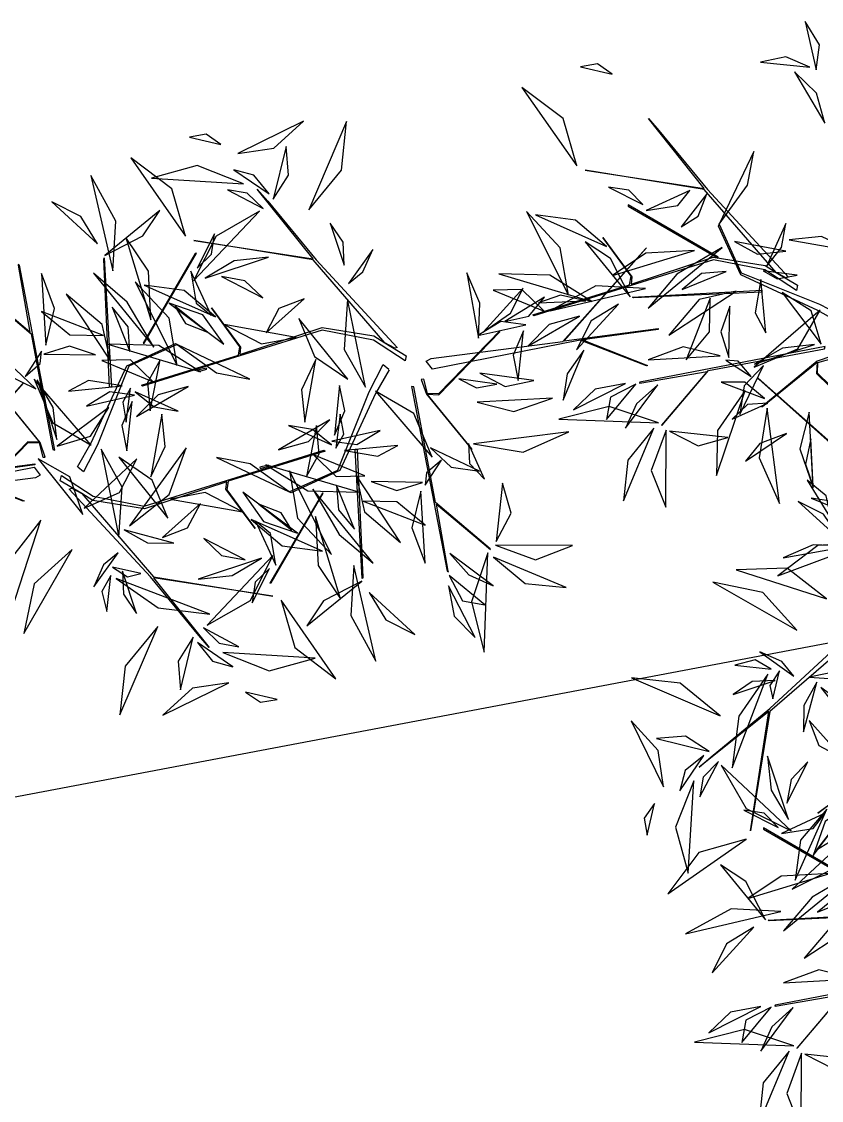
# Model space of a CAD drawing. Header units: centimetres. Extents: x 197412 to 267601, y -375791 to -305433.
# Drawn here: x 210687 to 212294, y -317159 to -314990 of the extents above; entities that cross this region are included whole.
import ezdxf

# ---------------------------------------------------------------- set-up
doc = ezdxf.new("R2010")
doc.units = ezdxf.units.CM
doc.layers.add('3-BAT C-Niveau 0', color=250, linetype='Continuous')

# ---------------------------------------------------------------- blocks, each defined once
blk = doc.blocks.new('Groupe-247-1')
at = {"linetype": 'Continuous', "flags": 128}
for points in [[(12964.44, -44346.04), (12964.45, -44345.85), (12946.36, -44335.33), (12946.39, -44335.6)], [(12947.51, -44353.98), (12947.28, -44353.86), (12973.26, -44352.44), (12973.24, -44352.83)], [(12987.32, -44365.74), (12984.36, -44366.74), (12973.2, -44375.9), (12973.37, -44375.87), (12984.33, -44366.92), (12984.22, -44369.23), (12996.88, -44381.51), (12997.15, -44381.55), (12984.4, -44369.15), (12984.46, -44366.97), (12987.33, -44366.21)], [(12972.47, -44370.17), (12991.17, -44386.71), (12988.65, -44367.81), (12988.89, -44367.83), (12990.95, -44383.06), (12996.08, -44369.98), (12996.17, -44370.15), (12991.01, -44383.48), (12996.84, -44413.16), (12995.23, -44414.42), (12994.68, -44413.45), (12991.28, -44387), (12972.65, -44370.36)], [(12995.19, -44418.65), (12991.02, -44425.02), (12989.02, -44435.3), (13000.24, -44471.4), (13000.07, -44471.61), (12994.03, -44452.16), (12992.32, -44451.88), (12984.51, -44457.57), (12992.41, -44451.71), (12993.92, -44451.87), (12988.48, -44435.35), (12990.15, -44424.95), (12991.54, -44422.73), (12974.84, -44437.17), (12970.95, -44461.11), (12974.64, -44437.17), (12960.62, -44448.36), (12963.04, -44446.26), (12974.84, -44436.53), (12992.45, -44420.25), (12992.65, -44420.76), (12991.54, -44422.73), (12994.13, -44418.42)], [(12991.63, -44471.26), (12991.64, -44471.07), (12973.55, -44460.55), (12973.58, -44460.82)], [(12974.7, -44479.2), (12974.47, -44479.08), (13000.45, -44477.66), (13000.43, -44478.05)]]:
    blk.add_lwpolyline(points, close=True, dxfattribs=at)
for points in [[(12989.26, -44359.25), (12984.47, -44356.51), (12968.99, -44349.36), (12964.51, -44339.56), (12964.69, -44339.22), (12969.05, -44348.96), (12984.83, -44355.26), (12990.27, -44358.07), (12989.36, -44359.2)], [(12948.74, -44371.15), (12962.22, -44368.8), (12953.09, -44379.62), (12953.23, -44379.57), (12962.53, -44368.58), (12985.79, -44364.23), (12985.92, -44363.79), (12948.75, -44370.93), (12948.63, -44371.17), (12948.7, -44371.16)], [(12975.93, -44496.37), (12989.41, -44494.02), (12980.28, -44504.84), (12980.42, -44504.79), (12989.72, -44493.8), (13012.98, -44489.45), (13013.11, -44489.01), (12975.94, -44496.15), (12975.82, -44496.39), (12975.89, -44496.38)]]:
    blk.add_lwpolyline(points, dxfattribs=at)
at = {"linetype": 'Continuous'}
for points in [[(12984.15, -44308.14, -183.73), (12984.79, -44303.15, -181.29), (12981.96, -44298.47, -179.52), (12981.96, -44298.47, -179.52), (12984.15, -44308.14, -183.73)], [(12982.9, -44307.65, -183.47), (12978.06, -44305.58, -183.7), (12972.94, -44306.59, -184.07), (12972.94, -44306.59, -184.07), (12982.9, -44307.65, -183.47)], [(12982.9, -44307.65, -183.47), (12978.06, -44305.58, -183.7), (12972.94, -44306.59, -184.07), (12972.94, -44306.59, -184.07), (12982.9, -44307.65, -183.47)], [(12985.87, -44318.88, -199.98), (12984.2, -44312.84, -200.36), (12979.82, -44308.54, -199.46), (12979.82, -44308.54, -199.46), (12985.87, -44318.88, -199.98)], [(12964.69, -44339.22, -197.23), (12970.36, -44331.34, -194.28), (12971.63, -44324.6, -188.42), (12971.63, -44324.6, -188.42), (12964.69, -44339.22, -197.23)], [(12949.33, -44335.23, -211.6), (12946.52, -44332.34, -211.07), (12942.42, -44331.76, -211.1), (12942.42, -44331.76, -211.1), (12949.33, -44335.23, -211.6)], [(12949.97, -44336.47, -202.5), (12956.36, -44335.45, -200.11), (12958.79, -44332.4, -195.35), (12958.79, -44332.4, -195.35), (12949.97, -44336.47, -202.5)], [(12957.01, -44339.71, -218.46), (12960.47, -44337.56, -216.39), (12962.2, -44333.12, -215.43), (12962.2, -44333.12, -215.43), (12957.01, -44339.71, -218.46)], [(12974.17, -44347.68, -202.12), (12977.21, -44343.85, -201.54), (12978.07, -44339.05, -202.14), (12978.07, -44339.05, -202.14), (12974.17, -44347.68, -202.12)], [(12991.29, -44344.54, -185.42), (12985.19, -44341.67, -185.31), (12978.72, -44342.31, -184.01), (12978.72, -44342.31, -184.01), (12991.29, -44344.54, -185.42)], [(12946.78, -44353.78, -214.21), (12942.82, -44346.1, -211.43), (12937.74, -44342.72, -206.15), (12937.74, -44342.72, -206.15), (12946.78, -44353.78, -214.21)], [(12959.73, -44344.51, -221.24), (12949.92, -44345.01, -218.96), (12943.2, -44349.51, -214.31), (12943.2, -44349.51, -214.31), (12959.73, -44344.51, -221.24)], [(12965.25, -44343.91, -210.1), (12956.16, -44349.25, -209.96), (12950.38, -44356.05, -205.95), (12950.38, -44356.05, -205.95), (12965.25, -44343.91, -210.1)], [(12967.77, -44342.67, -199.77), (12972.33, -44345.22, -197.57), (12978.04, -44344.64, -196.35), (12978.04, -44344.64, -196.35), (12967.77, -44342.67, -199.77)], [(12966.08, -44348.72, -207.72), (12961.12, -44349.1, -206.62), (12957.21, -44352.29, -205.86), (12957.21, -44352.29, -205.86), (12966.08, -44348.72, -207.72)], [(12973.47, -44348.58, -202.35), (12976.28, -44350.17, -200.21), (12980.33, -44349.45, -199.09), (12980.33, -44349.45, -199.09), (12973.47, -44348.58, -202.35)], [(12973, -44350.29, -198.87), (12971.9, -44357.02, -195.41), (12974.04, -44361.03, -190.33), (12974.04, -44361.03, -190.33), (12973, -44350.29, -198.87)], [(12949.87, -44352.15, -223.19), (12939.87, -44351.58, -225.59), (12930.7, -44356.6, -225.79), (12930.7, -44356.6, -225.79), (12949.87, -44352.15, -223.19)], [(12949.87, -44352.15, -223.19), (12939.87, -44351.58, -225.59), (12930.7, -44356.6, -225.79), (12930.7, -44356.6, -225.79), (12949.87, -44352.15, -223.19)], [(12968.04, -44352.64, -233.25), (12960.67, -44354.31, -238.65), (12954.55, -44361.53, -241.93), (12954.55, -44361.53, -241.93), (12968.04, -44352.64, -233.25)], [(12985.14, -44363.33, -200.73), (12983.12, -44356.64, -197.34), (12977.34, -44352.94, -193.77), (12977.34, -44352.94, -193.77), (12985.14, -44363.33, -200.73)], [(12985.14, -44363.33, -200.73), (12983.12, -44356.64, -197.34), (12977.34, -44352.94, -193.77), (12977.34, -44352.94, -193.77), (12985.14, -44363.33, -200.73)], [(12944.44, -44355.26, -215.73), (12938.96, -44358.61, -216.78), (12936.03, -44364.44, -215.22), (12936.03, -44364.44, -215.22), (12944.44, -44355.26, -215.73)], [(12944.44, -44355.26, -215.73), (12938.96, -44358.61, -216.78), (12936.03, -44364.44, -215.22), (12936.03, -44364.44, -215.22), (12944.44, -44355.26, -215.73)], [(12958.04, -44366.47, -189.87), (12962.73, -44360.82, -186.93), (12962.85, -44354.05, -183.27), (12962.85, -44354.05, -183.27), (12958.04, -44366.47, -189.87)], [(12966.78, -44355.65, -229.03), (12964.99, -44360.84, -227.48), (12966.6, -44365.99, -225.66), (12966.6, -44365.99, -225.66), (12966.78, -44355.65, -229.03)], [(12971.67, -44367.93, -178.9), (12980.44, -44364.22, -176.01), (12984.92, -44356.49, -172.29), (12984.92, -44356.49, -172.29), (12971.67, -44367.93, -178.9)], [(12971.67, -44367.93, -178.9), (12980.44, -44364.22, -176.01), (12984.92, -44356.49, -172.29), (12984.92, -44356.49, -172.29), (12971.67, -44367.93, -178.9)], [(12964.85, -44365.64, -200.41), (12957.46, -44363.86, -200.32), (12950.4, -44366.49, -200.54), (12950.4, -44366.49, -200.54), (12964.85, -44365.64, -200.41)], [(12983.79, -44363.41, -200.44), (12977.37, -44364.11, -199.26), (12971.76, -44367.35, -200.49), (12971.76, -44367.35, -200.49), (12983.79, -44363.41, -200.44)], [(12971.09, -44369.8, -177.75), (12968.5, -44366.76, -175.38), (12966.02, -44366.5, -172.12), (12966.02, -44366.5, -172.12), (12971.09, -44369.8, -177.75)], [(12973.58, -44367.59, -207.06), (12969.7, -44371.71, -208.24), (12968.84, -44377.42, -209.24), (12968.84, -44377.42, -209.24), (12973.58, -44367.59, -207.06)], [(12945.84, -44371.21, -174.84), (12939.72, -44372.35, -175.45), (12935.4, -44376.53, -176.76), (12935.4, -44376.53, -176.76), (12945.84, -44371.21, -174.84)], [(12947.91, -44371.34, -174.58), (12942.82, -44373.98, -172.2), (12942.01, -44378.48, -168.43), (12942.01, -44378.48, -168.43), (12947.91, -44371.34, -174.58)], [(12952.32, -44371.46, -186.97), (12948.02, -44375.3, -187.38), (12945.84, -44380.19, -185.5), (12945.84, -44380.19, -185.5), (12952.32, -44371.46, -186.97)], [(12969.91, -44372.62, -207.25), (12964.3, -44380.68, -205.29), (12964.13, -44389.74, -201.98), (12964.13, -44389.74, -201.98), (12969.91, -44372.62, -207.25)], [(12973.77, -44374.2, -215.21), (12969.82, -44370.94, -213.09), (12965.09, -44370.93, -210.46), (12965.09, -44370.93, -210.46), (12973.77, -44374.2, -215.21)], [(12952.45, -44379.12, -186.41), (12942.58, -44375.82, -187.61), (12932.48, -44378.38, -186.97), (12932.48, -44378.38, -186.97), (12952.45, -44379.12, -186.41)], [(12974.42, -44375.19, -179.83), (12970.37, -44375.44, -178.67), (12967.28, -44378.41, -177.99), (12967.28, -44378.41, -177.99), (12974.42, -44375.19, -179.83)], [(12974.33, -44376.18, -179.52), (12972.67, -44386.16, -178.73), (12976.78, -44395.35, -177.91), (12976.78, -44395.35, -177.91), (12974.33, -44376.18, -179.52)], [(12982.71, -44376.96, -247.3), (12980.88, -44384.33, -244.69), (12983.53, -44392.09, -243.35), (12983.53, -44392.09, -243.35), (12982.71, -44376.96, -247.3)], [(12982.71, -44376.96, -247.3), (12980.88, -44384.33, -244.69), (12983.53, -44392.09, -243.35), (12983.53, -44392.09, -243.35), (12982.71, -44376.96, -247.3)], [(12951.55, -44380.21, -186.4), (12946.3, -44386.6, -186.75), (12945.46, -44394.8, -187), (12945.46, -44394.8, -187), (12951.55, -44380.21, -186.4)], [(12954, -44380.62, -182.25), (12951.03, -44388.69, -178.08), (12953.94, -44396.08, -173.29), (12953.94, -44396.08, -173.29), (12954, -44380.62, -182.25)], [(12954.7, -44380.78, -181.99), (12960.43, -44383.78, -181.12), (12966.43, -44382.06, -179.03), (12966.43, -44382.06, -179.03), (12954.7, -44380.78, -181.99)], [(12978.2, -44381.3, -210.84), (12972.86, -44383.25, -209.98), (12969.98, -44386.8, -207.2), (12969.98, -44386.8, -207.2), (12978.2, -44381.3, -210.84)], [(12983.09, -44382.37, -223.21), (12981.99, -44387.46, -222.61), (12983.52, -44391.89, -220.88), (12983.52, -44391.89, -220.88), (12983.09, -44382.37, -223.21)], [(12983.09, -44382.37, -223.21), (12981.99, -44387.46, -222.61), (12983.52, -44391.89, -220.88), (12983.52, -44391.89, -220.88), (12983.09, -44382.37, -223.21)], [(12987.24, -44398.61, -161.32), (12986.15, -44393.79, -161.24), (12982.34, -44390.68, -160.95), (12982.34, -44390.68, -160.95), (12987.24, -44398.61, -161.32)], [(12993.16, -44398.36, -228.81), (12988.43, -44395.04, -229.15), (12983.11, -44394.24, -227.32), (12983.11, -44394.24, -227.32), (12993.16, -44398.36, -228.81)], [(12989.32, -44402.92, -176.88), (12985.59, -44397.5, -176.9), (12980.54, -44394.95, -174.04), (12980.54, -44394.95, -174.04), (12989.32, -44402.92, -176.88)], [(12994.57, -44403.14, -225.36), (12984.46, -44403.77, -224.7), (12976.42, -44409.85, -224), (12976.42, -44409.85, -224), (12994.57, -44403.14, -225.36)], [(12990.59, -44403.93, -183.78), (12983.55, -44403.65, -183.14), (12977.5, -44406.29, -184.94), (12977.5, -44406.29, -184.94), (12990.59, -44403.93, -183.78)], [(12986.23, -44414.52, -220.85), (12978.3, -44408.37, -221.31), (12968.05, -44408.65, -222.56), (12968.05, -44408.65, -222.56), (12986.23, -44414.52, -220.85)], [(12980.29, -44420.81, -220.09), (12973.42, -44413.22, -220.53), (12963.41, -44411.12, -219.34), (12963.41, -44411.12, -219.34), (12980.29, -44420.81, -220.09)], [(12975.1, -44428.61, -213.12), (12971.86, -44426.76, -210.71), (12967.81, -44427.81, -208.62), (12967.81, -44427.81, -208.62), (12975.1, -44428.61, -213.12)], [(12975.1, -44428.61, -213.12), (12971.86, -44426.76, -210.71), (12967.81, -44427.81, -208.62), (12967.81, -44427.81, -208.62), (12975.1, -44428.61, -213.12)], [(12979.64, -44430.03, -171.59), (12977.25, -44427.12, -169.03), (12972.8, -44425.17, -167.96), (12972.8, -44425.17, -167.96), (12979.64, -44430.03, -171.59)], [(12982.77, -44430.22, -176.08), (12992.85, -44430.89, -174.79), (13000.49, -44426.62, -170.69), (13000.49, -44426.62, -170.69), (12982.77, -44430.22, -176.08)], [(12976.75, -44428.95, -212.09), (12974.83, -44431.94, -209.87), (12975.47, -44434.63, -207.1), (12975.47, -44434.63, -207.1), (12976.75, -44428.95, -212.09)], [(12976.75, -44428.95, -212.09), (12974.83, -44431.94, -209.87), (12975.47, -44434.63, -207.1), (12975.47, -44434.63, -207.1), (12976.75, -44428.95, -212.09)], [(12964.84, -44438.02, -223.66), (12956.82, -44431.47, -222.36), (12947.08, -44430.4, -219.58), (12947.08, -44430.4, -219.58), (12964.84, -44438.02, -223.66)], [(12974.45, -44429.67, -212.64), (12968.6, -44438.12, -211.07), (12967.29, -44448.46, -212.06), (12967.29, -44448.46, -212.06), (12974.45, -44429.67, -212.64)], [(12974.45, -44429.67, -212.64), (12968.6, -44438.12, -211.07), (12967.29, -44448.46, -212.06), (12967.29, -44448.46, -212.06), (12974.45, -44429.67, -212.64)], [(12975.94, -44430.92, -172.05), (12971.31, -44431.13, -171.7), (12967.47, -44433.75, -172.02), (12967.47, -44433.75, -172.02), (12975.94, -44430.92, -172.05)], [(12975.94, -44430.92, -172.05), (12971.31, -44431.13, -171.7), (12967.47, -44433.75, -172.02), (12967.47, -44433.75, -172.02), (12975.94, -44430.92, -172.05)], [(12984.29, -44431.25, -204.62), (12981.66, -44435.94, -205.07), (12981.59, -44441.24, -204.23), (12981.59, -44441.24, -204.23), (12984.29, -44431.25, -204.62)], [(12985.09, -44432.34, -204.31), (12991.39, -44440.33, -204.16), (13000.72, -44443.69, -202.67), (13000.72, -44443.69, -202.67), (12985.09, -44432.34, -204.31)], [(12953.49, -44452.28, -212.86), (12952.42, -44445.01, -209.91), (12947.01, -44439.05, -208.14), (12947.01, -44439.05, -208.14), (12953.49, -44452.28, -212.86)], [(12953.49, -44452.28, -212.86), (12952.42, -44445.01, -209.91), (12947.01, -44439.05, -208.14), (12947.01, -44439.05, -208.14), (12953.49, -44452.28, -212.86)], [(12982.73, -44438.94, -184.69), (12984.65, -44444.01, -183.17), (12989.56, -44446.57, -181.63), (12989.56, -44446.57, -181.63), (12982.73, -44438.94, -184.69)], [(12962.67, -44445.16, -232.48), (12957.87, -44442.09, -232.45), (12952.1, -44442.56, -231.83), (12952.1, -44442.56, -231.83), (12962.67, -44445.16, -232.48)], [(12961.58, -44445.98, -232.75), (12957.83, -44449.04, -233.5), (12956.74, -44453.09, -235.42), (12956.74, -44453.09, -235.42), (12961.58, -44445.98, -232.75)], [(12974.36, -44446.12, -196.26), (12975.08, -44452.99, -195.05), (12978.56, -44458.84, -196.39), (12978.56, -44458.84, -196.39), (12974.36, -44446.12, -196.26)], [(12964.54, -44447.18, -229.3), (12961.45, -44450.38, -228.25), (12960.76, -44454.32, -226.49), (12960.76, -44454.32, -226.49), (12964.54, -44447.18, -229.3)], [(12965.08, -44447.91, -228.97), (12970.08, -44456.63, -227.8), (12979.09, -44461.15, -227.09), (12979.09, -44461.15, -227.09), (12965.08, -44447.91, -228.97)], [(12982.49, -44447.24, -195.33), (12979.11, -44450.85, -195.1), (12978.23, -44455.57, -194.26), (12978.23, -44455.57, -194.26), (12982.49, -44447.24, -195.33)], [(12959.59, -44451.11, -228.35), (12955.91, -44460.41, -229.1), (12958.44, -44469.62, -232.12), (12958.44, -44469.62, -232.12), (12959.59, -44451.11, -228.35)], [(12991.84, -44455.09, -207.16), (12985.92, -44459.27, -205.48), (12983.57, -44466.08, -203.83), (12983.57, -44466.08, -203.83), (12991.84, -44455.09, -207.16)], [(12991.84, -44455.09, -207.16), (12985.92, -44459.27, -205.48), (12983.57, -44466.08, -203.83), (12983.57, -44466.08, -203.83), (12991.84, -44455.09, -207.16)], [(12951.66, -44455.67, -211.21), (12949.59, -44458.62, -209.03), (12950.17, -44462.01, -206.71), (12950.17, -44462.01, -206.71), (12951.66, -44455.67, -211.21)], [(12951.66, -44455.67, -211.21), (12949.59, -44458.62, -209.03), (12950.17, -44462.01, -206.71), (12950.17, -44462.01, -206.71), (12951.66, -44455.67, -211.21)], [(12976.52, -44460.45, -211.6), (12973.71, -44457.56, -211.07), (12969.61, -44456.98, -211.1), (12969.61, -44456.98, -211.1), (12976.52, -44460.45, -211.6)], [(12986.31, -44456.78, -201.48), (12981.02, -44463.03, -202.35), (12979.95, -44471.08, -201.76), (12979.95, -44471.08, -201.76), (12986.31, -44456.78, -201.48)], [(12977.16, -44461.69, -202.5), (12983.55, -44460.67, -200.11), (12985.98, -44457.62, -195.35), (12985.98, -44457.62, -195.35), (12977.16, -44461.69, -202.5)], [(12984.2, -44464.93, -218.46), (12987.66, -44462.78, -216.39), (12989.39, -44458.34, -215.43), (12989.39, -44458.34, -215.43), (12984.2, -44464.93, -218.46)], [(12970.11, -44462.78, -215.07), (12960.59, -44465.51, -213.8), (12954.34, -44473.79, -214.42), (12954.34, -44473.79, -214.42), (12970.11, -44462.78, -215.07)], [(12996.1, -44464.46, -194.97), (12986.6, -44466.09, -192.57), (12979.29, -44472.89, -191.31), (12979.29, -44472.89, -191.31), (12996.1, -44464.46, -194.97)], [(12973.97, -44479, -214.21), (12970.01, -44471.33, -211.43), (12964.93, -44467.94, -206.15), (12964.93, -44467.94, -206.15), (12973.97, -44479, -214.21)], [(12986.92, -44469.73, -221.24), (12977.11, -44470.23, -218.96), (12970.39, -44474.73, -214.31), (12970.39, -44474.73, -214.31), (12986.92, -44469.73, -221.24)], [(12992.44, -44469.13, -210.1), (12983.35, -44474.47, -209.96), (12977.57, -44481.27, -205.95), (12977.57, -44481.27, -205.95), (12992.44, -44469.13, -210.1)], [(12993.27, -44473.94, -207.72), (12988.31, -44474.32, -206.62), (12984.4, -44477.51, -205.86), (12984.4, -44477.51, -205.86), (12993.27, -44473.94, -207.72)], [(12977.06, -44477.37, -223.19), (12967.06, -44476.8, -225.59), (12957.89, -44481.82, -225.79), (12957.89, -44481.82, -225.79), (12977.06, -44477.37, -223.19)], [(12977.06, -44477.37, -223.19), (12967.06, -44476.8, -225.59), (12957.89, -44481.82, -225.79), (12957.89, -44481.82, -225.79), (12977.06, -44477.37, -223.19)], [(12995.23, -44477.86, -233.25), (12987.86, -44479.53, -238.65), (12981.74, -44486.75, -241.93), (12981.74, -44486.75, -241.93), (12995.23, -44477.86, -233.25)], [(12971.63, -44480.48, -215.73), (12966.15, -44483.83, -216.78), (12963.22, -44489.66, -215.22), (12963.22, -44489.66, -215.22), (12971.63, -44480.48, -215.73)], [(12971.63, -44480.48, -215.73), (12966.15, -44483.83, -216.78), (12963.22, -44489.66, -215.22), (12963.22, -44489.66, -215.22), (12971.63, -44480.48, -215.73)], [(12992.04, -44490.86, -200.41), (12984.65, -44489.08, -200.32), (12977.59, -44491.71, -200.54), (12977.59, -44491.71, -200.54), (12992.04, -44490.86, -200.41)], [(12973.03, -44496.43, -174.84), (12966.91, -44497.57, -175.45), (12962.59, -44501.75, -176.76), (12962.59, -44501.75, -176.76), (12973.03, -44496.43, -174.84)], [(12975.1, -44496.56, -174.58), (12970.01, -44499.21, -172.2), (12969.2, -44503.7, -168.43), (12969.2, -44503.7, -168.43), (12975.1, -44496.56, -174.58)], [(12979.51, -44496.68, -186.97), (12975.21, -44500.53, -187.38), (12973.03, -44505.41, -185.5), (12973.03, -44505.41, -185.5), (12979.51, -44496.68, -186.97)], [(12979.64, -44504.34, -186.41), (12969.77, -44501.04, -187.61), (12959.67, -44503.61, -186.97), (12959.67, -44503.61, -186.97), (12979.64, -44504.34, -186.41)], [(12978.74, -44505.43, -186.4), (12973.49, -44511.82, -186.75), (12972.65, -44520.02, -187), (12972.65, -44520.02, -187), (12978.74, -44505.43, -186.4)], [(12981.19, -44505.84, -182.25), (12978.22, -44513.92, -178.08), (12981.13, -44521.3, -173.29), (12981.13, -44521.3, -173.29), (12981.19, -44505.84, -182.25)], [(12981.89, -44506, -181.99), (12987.62, -44509, -181.12), (12993.62, -44507.28, -179.03), (12993.62, -44507.28, -179.03), (12981.89, -44506, -181.99)]]:
    blk.add_polyline3d(points, dxfattribs=at)
blk = doc.blocks.new('Groupe-248-1')
at = {"linetype": 'Continuous', "flags": 128}
for points in [[(12980.18, -44352.54), (12973.81, -44348.38), (12963.52, -44346.37), (12927.42, -44357.6), (12927.22, -44357.42), (12946.67, -44351.38), (12946.95, -44349.67), (12941.26, -44341.86), (12947.11, -44349.76), (12946.96, -44351.27), (12963.48, -44345.84), (12973.88, -44347.51), (12976.1, -44348.89), (12961.66, -44332.19), (12937.72, -44328.3), (12961.66, -44332), (12950.46, -44317.98), (12952.57, -44320.39), (12962.3, -44332.2), (12978.58, -44349.81), (12978.07, -44350), (12976.1, -44348.89), (12980.4, -44351.48)], [(12901.59, -44366.68), (12895.22, -44362.52), (12884.93, -44360.52), (12848.83, -44371.74), (12848.63, -44371.57), (12868.08, -44365.53), (12868.36, -44363.82), (12862.67, -44356), (12868.52, -44363.91), (12868.37, -44365.42), (12884.89, -44359.98), (12895.29, -44361.65), (12897.51, -44363.04), (12883.07, -44346.34), (12859.13, -44342.45), (12883.07, -44346.14), (12871.87, -44332.12), (12873.98, -44334.54), (12883.71, -44346.34), (12899.99, -44363.95), (12899.48, -44364.14), (12897.51, -44363.04), (12901.81, -44365.63)], [(12950.07, -44343.97), (12933.53, -44362.67), (12952.42, -44360.15), (12952.41, -44360.39), (12937.18, -44362.45), (12950.25, -44367.58), (12950.09, -44367.66), (12936.75, -44362.51), (12907.08, -44368.34), (12905.81, -44366.73), (12906.79, -44366.18), (12933.24, -44362.78), (12949.88, -44344.14)], [(12841.03, -44346.2), (12841.15, -44345.97), (12842.57, -44371.95), (12842.18, -44371.93)], [(12848.97, -44363.13), (12849.16, -44363.14), (12859.68, -44345.05), (12859.42, -44345.08)], [(12904.83, -44370.38), (12905.84, -44373.34), (12915, -44384.51), (12914.97, -44384.33), (12906.01, -44373.37), (12908.33, -44373.48), (12920.6, -44360.82), (12920.65, -44360.55), (12908.25, -44373.3), (12906.07, -44373.24), (12905.3, -44370.37)], [(12824.85, -44371.16), (12808.31, -44389.86), (12827.2, -44387.34), (12827.19, -44387.58), (12811.96, -44389.64), (12825.03, -44394.77), (12824.87, -44394.85), (12811.53, -44389.7), (12781.86, -44395.53), (12780.59, -44393.92), (12781.56, -44393.37), (12808.02, -44389.97), (12824.66, -44371.33)], [(12829.28, -44386.01), (12828.27, -44383.05), (12819.11, -44371.88), (12819.14, -44372.06), (12828.1, -44383.02), (12825.78, -44382.91), (12813.51, -44395.57), (12813.46, -44395.84), (12825.86, -44383.09), (12828.04, -44383.15), (12828.8, -44386.02)], [(12832.52, -44389.71), (12838.89, -44393.87), (12849.18, -44395.87), (12885.27, -44384.65), (12885.48, -44384.82), (12866.03, -44390.86), (12865.75, -44392.57), (12871.44, -44400.39), (12865.59, -44392.48), (12865.74, -44390.97), (12849.22, -44396.41), (12838.82, -44394.74), (12836.6, -44393.35), (12851.04, -44410.05), (12874.98, -44413.94), (12851.04, -44410.25), (12862.24, -44424.27), (12860.13, -44421.85), (12850.4, -44410.05), (12834.12, -44392.44), (12834.63, -44392.25), (12836.6, -44393.35), (12832.29, -44390.76)], [(12893.07, -44410.2), (12892.96, -44410.42), (12891.54, -44384.44), (12891.92, -44384.46)], [(12784.04, -44412.42), (12800.58, -44393.73), (12781.68, -44396.24), (12781.7, -44396), (12796.93, -44393.94), (12783.86, -44388.81), (12784.02, -44388.73), (12797.35, -44393.88), (12827.03, -44388.05), (12828.29, -44389.66), (12827.32, -44390.21), (12800.87, -44393.61), (12784.23, -44412.25)], [(12885.14, -44393.26), (12884.95, -44393.25), (12874.43, -44411.34), (12874.69, -44411.31)]]:
    blk.add_lwpolyline(points, close=True, dxfattribs=at)
for points in [[(12823.86, -44347.43), (12826.22, -44360.9), (12815.4, -44351.78), (12815.45, -44351.92), (12826.43, -44361.22), (12830.78, -44384.48), (12831.23, -44384.61), (12824.08, -44347.44), (12823.84, -44347.32), (12823.86, -44347.39)], [(12835.77, -44387.95), (12838.51, -44383.15), (12845.66, -44367.68), (12855.45, -44363.2), (12855.8, -44363.38), (12846.05, -44367.74), (12839.75, -44383.52), (12836.94, -44388.96), (12835.82, -44388.04)], [(12898.34, -44368.44), (12895.6, -44373.24), (12888.45, -44388.72), (12878.66, -44393.19), (12878.31, -44393.01), (12888.05, -44388.65), (12894.36, -44372.87), (12897.16, -44367.43), (12898.29, -44368.35)], [(12910.25, -44408.97), (12907.89, -44395.49), (12918.71, -44404.61), (12918.66, -44404.47), (12907.68, -44395.17), (12903.33, -44371.91), (12902.88, -44371.79), (12910.03, -44408.95), (12910.27, -44409.07), (12910.25, -44409)]]:
    blk.add_lwpolyline(points, dxfattribs=at)
at = {"linetype": 'Continuous'}
for points in [[(12943.16, -44309.01, -211.21), (12940.2, -44306.95, -209.03), (12936.82, -44307.53, -206.71), (12936.82, -44307.53, -206.71), (12943.16, -44309.01, -211.21)], [(12943.16, -44309.01, -211.21), (12940.2, -44306.95, -209.03), (12936.82, -44307.53, -206.71), (12936.82, -44307.53, -206.71), (12943.16, -44309.01, -211.21)], [(12936.04, -44327.46, -215.07), (12933.31, -44317.94, -213.8), (12925.04, -44311.7, -214.42), (12925.04, -44311.7, -214.42), (12936.04, -44327.46, -215.07)], [(12867.96, -44324.99, -212.86), (12875.23, -44323.92, -209.91), (12881.19, -44318.51, -208.14), (12881.19, -44318.51, -208.14), (12867.96, -44324.99, -212.86)], [(12867.96, -44324.99, -212.86), (12875.23, -44323.92, -209.91), (12881.19, -44318.51, -208.14), (12881.19, -44318.51, -208.14), (12867.96, -44324.99, -212.86)], [(12882.21, -44336.34, -223.66), (12888.77, -44328.32, -222.36), (12889.83, -44318.58, -219.58), (12889.83, -44318.58, -219.58), (12882.21, -44336.34, -223.66)], [(12864.56, -44323.15, -211.21), (12861.61, -44321.09, -209.03), (12858.23, -44321.67, -206.71), (12858.23, -44321.67, -206.71), (12864.56, -44323.15, -211.21)], [(12864.56, -44323.15, -211.21), (12861.61, -44321.09, -209.03), (12858.23, -44321.67, -206.71), (12858.23, -44321.67, -206.71), (12864.56, -44323.15, -211.21)], [(12875.08, -44334.17, -232.48), (12878.14, -44329.37, -232.45), (12877.67, -44323.6, -231.83), (12877.67, -44323.6, -231.83), (12875.08, -44334.17, -232.48)], [(12857.45, -44341.61, -215.07), (12854.72, -44332.09, -213.8), (12846.45, -44325.84, -214.42), (12846.45, -44325.84, -214.42), (12857.45, -44341.61, -215.07)], [(12842.87, -44348.56, -223.19), (12843.43, -44338.56, -225.59), (12838.41, -44329.39, -225.79), (12838.41, -44329.39, -225.79), (12842.87, -44348.56, -223.19)], [(12842.87, -44348.56, -223.19), (12843.43, -44338.56, -225.59), (12838.41, -44329.39, -225.79), (12838.41, -44329.39, -225.79), (12842.87, -44348.56, -223.19)], [(12869.13, -44331.08, -228.35), (12859.83, -44327.41, -229.1), (12850.61, -44329.94, -232.12), (12850.61, -44329.94, -232.12), (12869.13, -44331.08, -228.35)], [(12874.26, -44333.08, -232.75), (12871.2, -44329.33, -233.5), (12867.15, -44328.24, -235.42), (12867.15, -44328.24, -235.42), (12874.26, -44333.08, -232.75)], [(12873.05, -44336.04, -229.3), (12869.86, -44332.95, -228.25), (12865.92, -44332.26, -226.49), (12865.92, -44332.26, -226.49), (12873.05, -44336.04, -229.3)], [(12839.76, -44343.13, -215.73), (12836.41, -44337.65, -216.78), (12830.58, -44334.72, -215.22), (12830.58, -44334.72, -215.22), (12839.76, -44343.13, -215.73)], [(12839.76, -44343.13, -215.73), (12836.41, -44337.65, -216.78), (12830.58, -44334.72, -215.22), (12830.58, -44334.72, -215.22), (12839.76, -44343.13, -215.73)], [(12841.24, -44345.47, -214.21), (12848.91, -44341.51, -211.43), (12852.3, -44336.43, -206.15), (12852.3, -44336.43, -206.15), (12841.24, -44345.47, -214.21)], [(12872.33, -44336.58, -228.97), (12863.61, -44341.58, -227.8), (12859.09, -44350.59, -227.09), (12859.09, -44350.59, -227.09), (12872.33, -44336.58, -228.97)], [(12934.36, -44353.45, -194.97), (12932.74, -44343.95, -192.57), (12925.94, -44336.65, -191.31), (12925.94, -44336.65, -191.31), (12934.36, -44353.45, -194.97)], [(12942.05, -44343.67, -201.48), (12935.79, -44338.37, -202.35), (12927.75, -44337.3, -201.76), (12927.75, -44337.3, -201.76), (12942.05, -44343.67, -201.48)], [(12889.32, -44347.44, -172.05), (12889.1, -44342.8, -171.7), (12886.49, -44338.97, -172.02), (12886.49, -44338.97, -172.02), (12889.32, -44347.44, -172.05)], [(12889.32, -44347.44, -172.05), (12889.1, -44342.8, -171.7), (12886.49, -44338.97, -172.02), (12886.49, -44338.97, -172.02), (12889.32, -44347.44, -172.05)], [(12850.51, -44358.42, -221.24), (12850, -44348.61, -218.96), (12845.5, -44341.89, -214.31), (12845.5, -44341.89, -214.31), (12850.51, -44358.42, -221.24)], [(12859.78, -44348.01, -211.6), (12862.67, -44345.21, -211.07), (12863.25, -44341.11, -211.1), (12863.25, -44341.11, -211.1), (12859.78, -44348.01, -211.6)], [(12890.2, -44351.14, -171.59), (12893.11, -44348.75, -169.03), (12895.07, -44344.29, -167.96), (12895.07, -44344.29, -167.96), (12890.2, -44351.14, -171.59)], [(12874.11, -44345.85, -196.26), (12867.25, -44346.58, -195.05), (12861.4, -44350.05, -196.39), (12861.4, -44350.05, -196.39), (12874.11, -44345.85, -196.26)], [(12858.54, -44348.66, -202.5), (12859.57, -44355.05, -200.11), (12862.62, -44357.48, -195.35), (12862.62, -44357.48, -195.35), (12858.54, -44348.66, -202.5)], [(12916.31, -44362.09, -183.78), (12916.59, -44355.05, -183.14), (12913.94, -44349, -184.94), (12913.94, -44349, -184.94), (12916.31, -44362.09, -183.78)], [(12829.38, -44363.54, -200.41), (12831.16, -44356.15, -200.32), (12828.53, -44349.09, -200.54), (12828.53, -44349.09, -200.54), (12829.38, -44363.54, -200.41)], [(12851.1, -44363.94, -210.1), (12845.77, -44354.85, -209.96), (12838.97, -44349.07, -205.95), (12838.97, -44349.07, -205.95), (12851.1, -44363.94, -210.1)], [(12855.77, -44367.6, -194.97), (12854.15, -44358.09, -192.57), (12847.35, -44350.79, -191.31), (12847.35, -44350.79, -191.31), (12855.77, -44367.6, -194.97)], [(12872.99, -44353.99, -195.33), (12869.39, -44350.61, -195.1), (12864.66, -44349.73, -194.26), (12864.66, -44349.73, -194.26), (12872.99, -44353.99, -195.33)], [(12939.08, -44354.71, -206.43), (12930.67, -44349.43, -204.4), (12920.42, -44349.17, -204.36), (12920.42, -44349.17, -204.36), (12939.08, -44354.71, -206.43)], [(12939.08, -44354.71, -206.43), (12930.67, -44349.43, -204.4), (12920.42, -44349.17, -204.36), (12920.42, -44349.17, -204.36), (12939.08, -44354.71, -206.43)], [(12842.37, -44366.73, -233.25), (12840.7, -44359.36, -238.65), (12833.48, -44353.24, -241.93), (12833.48, -44353.24, -241.93), (12842.37, -44366.73, -233.25)], [(12863.46, -44357.81, -201.48), (12857.2, -44352.52, -202.35), (12849.16, -44351.45, -201.76), (12849.16, -44351.45, -201.76), (12863.46, -44357.81, -201.48)], [(12917.32, -44360.82, -176.88), (12922.73, -44357.08, -176.9), (12925.29, -44352.04, -174.04), (12925.29, -44352.04, -174.04), (12917.32, -44360.82, -176.88)], [(12929.53, -44356.7, -194.21), (12925, -44352.33, -192.81), (12919.25, -44352.48, -190.06), (12919.25, -44352.48, -190.06), (12929.53, -44356.7, -194.21)], [(12929.53, -44356.7, -194.21), (12925, -44352.33, -192.81), (12919.25, -44352.48, -190.06), (12919.25, -44352.48, -190.06), (12929.53, -44356.7, -194.21)], [(12865.15, -44363.34, -207.16), (12860.97, -44357.42, -205.48), (12854.15, -44355.07, -203.83), (12854.15, -44355.07, -203.83), (12865.15, -44363.34, -207.16)], [(12865.15, -44363.34, -207.16), (12860.97, -44357.42, -205.48), (12854.15, -44355.07, -203.83), (12854.15, -44355.07, -203.83), (12865.15, -44363.34, -207.16)], [(12881.29, -44354.23, -184.69), (12876.23, -44356.15, -183.17), (12873.67, -44361.06, -181.63), (12873.67, -44361.06, -181.63), (12881.29, -44354.23, -184.69)], [(12890.02, -44354.27, -176.08), (12889.35, -44364.35, -174.79), (12893.61, -44371.98, -170.69), (12893.61, -44371.98, -170.69), (12890.02, -44354.27, -176.08)], [(12921.62, -44358.74, -161.32), (12926.44, -44357.65, -161.24), (12929.56, -44353.84, -160.95), (12929.56, -44353.84, -160.95), (12921.62, -44358.74, -161.32)], [(12937.87, -44354.59, -223.21), (12932.77, -44353.49, -222.61), (12928.34, -44355.02, -220.88), (12928.34, -44355.02, -220.88), (12937.87, -44354.59, -223.21)], [(12937.87, -44354.59, -223.21), (12932.77, -44353.49, -222.61), (12928.34, -44355.02, -220.88), (12928.34, -44355.02, -220.88), (12937.87, -44354.59, -223.21)], [(12828.54, -44356.72, -189.87), (12834.2, -44361.42, -186.93), (12840.97, -44361.54, -183.27), (12840.97, -44361.54, -183.27), (12828.54, -44356.72, -189.87)], [(12846.3, -44364.77, -207.72), (12845.92, -44359.81, -206.62), (12842.72, -44355.9, -205.86), (12842.72, -44355.9, -205.86), (12846.3, -44364.77, -207.72)], [(12855.31, -44355.7, -218.46), (12857.46, -44359.16, -216.39), (12861.9, -44360.89, -215.43), (12861.9, -44360.89, -215.43), (12855.31, -44355.7, -218.46)], [(12936.57, -44357.69, -199.98), (12930.53, -44359.36, -200.36), (12926.22, -44363.74, -199.46), (12926.22, -44363.74, -199.46), (12936.57, -44357.69, -199.98)], [(12865.21, -44359.39, -188.89), (12872.71, -44363.25, -185.79), (12879.67, -44361.95, -181.22), (12879.67, -44361.95, -181.22), (12865.21, -44359.39, -188.89)], [(12880.19, -44358.13, -205.3), (12883.34, -44365.77, -204.92), (12890.05, -44370.37, -203.9), (12890.05, -44370.37, -203.9), (12880.19, -44358.13, -205.3)], [(12925.83, -44359.41, -183.73), (12920.83, -44358.77, -181.29), (12916.15, -44361.59, -179.52), (12916.15, -44361.59, -179.52), (12925.83, -44359.41, -183.73)], [(12925.34, -44360.66, -183.47), (12923.26, -44365.5, -183.7), (12924.28, -44370.62, -184.07), (12924.28, -44370.62, -184.07), (12925.34, -44360.66, -183.47)], [(12925.34, -44360.66, -183.47), (12923.26, -44365.5, -183.7), (12924.28, -44370.62, -184.07), (12924.28, -44370.62, -184.07), (12925.34, -44360.66, -183.47)], [(12839.37, -44365.46, -229.03), (12834.17, -44363.68, -227.48), (12829.03, -44365.29, -225.66), (12829.03, -44365.29, -225.66), (12839.37, -44365.46, -229.03)], [(12860.48, -44368.85, -206.43), (12852.08, -44363.58, -204.4), (12841.83, -44363.31, -204.36), (12841.83, -44363.31, -204.36), (12860.48, -44368.85, -206.43)], [(12860.48, -44368.85, -206.43), (12852.08, -44363.58, -204.4), (12841.83, -44363.31, -204.36), (12841.83, -44363.31, -204.36), (12860.48, -44368.85, -206.43)], [(12855.8, -44363.38, -197.23), (12863.67, -44369.05, -194.28), (12870.41, -44370.32, -188.42), (12870.41, -44370.32, -188.42), (12855.8, -44363.38, -197.23)], [(12825.22, -44369.78, -177.75), (12828.25, -44367.19, -175.38), (12828.51, -44364.71, -172.12), (12828.51, -44364.71, -172.12), (12825.22, -44369.78, -177.75)], [(12937.46, -44364.54, -228.81), (12934.14, -44369.27, -229.15), (12933.33, -44374.59, -227.32), (12933.33, -44374.59, -227.32), (12937.46, -44364.54, -228.81)], [(12827.42, -44372.27, -207.06), (12823.3, -44368.38, -208.24), (12817.6, -44367.52, -209.24), (12817.6, -44367.52, -209.24), (12827.42, -44372.27, -207.06)], [(12850.94, -44370.85, -194.21), (12846.41, -44366.48, -192.81), (12840.66, -44366.62, -190.06), (12840.66, -44366.62, -190.06), (12850.94, -44370.85, -194.21)], [(12850.94, -44370.85, -194.21), (12846.41, -44366.48, -192.81), (12840.66, -44366.62, -190.06), (12840.66, -44366.62, -190.06), (12850.94, -44370.85, -194.21)], [(12852.35, -44366.46, -199.77), (12849.79, -44371.02, -197.57), (12850.37, -44376.73, -196.35), (12850.37, -44376.73, -196.35), (12852.35, -44366.46, -199.77)], [(12861.73, -44368.34, -203.84), (12861.63, -44368.11, -203.87), (12859.95, -44368.56, -202.04), (12860.04, -44368.78, -202.02), (12861.73, -44368.34, -203.84)], [(12883.63, -44366.41, -185.42), (12880.77, -44372.51, -185.31), (12881.41, -44378.98, -184.01), (12881.41, -44378.98, -184.01), (12883.63, -44366.41, -185.42)], [(12827.09, -44370.36, -178.9), (12830.8, -44379.13, -176.01), (12838.52, -44383.6, -172.29), (12838.52, -44383.6, -172.29), (12827.09, -44370.36, -178.9)], [(12827.09, -44370.36, -178.9), (12830.8, -44379.13, -176.01), (12838.52, -44383.6, -172.29), (12838.52, -44383.6, -172.29), (12827.09, -44370.36, -178.9)], [(12831.61, -44382.48, -200.44), (12830.9, -44376.06, -199.26), (12827.66, -44370.45, -200.49), (12827.66, -44370.45, -200.49), (12831.61, -44382.48, -200.44)], [(12844.72, -44371.69, -198.87), (12837.99, -44370.59, -195.41), (12833.98, -44372.73, -190.33), (12833.98, -44372.73, -190.33), (12844.72, -44371.69, -198.87)], [(12912.34, -44370.3, -197.01), (12915.93, -44372.07, -196.39), (12920, -44371.37, -196.61), (12920, -44371.37, -196.61), (12912.34, -44370.3, -197.01)], [(12916.55, -44369.17, -186.16), (12921.68, -44371.81, -185.75), (12927.42, -44370.6, -185.13), (12927.42, -44370.6, -185.13), (12916.55, -44369.17, -186.16)], [(12846.43, -44372.16, -202.35), (12844.85, -44374.97, -200.21), (12845.56, -44379.02, -199.09), (12845.56, -44379.02, -199.09), (12846.43, -44372.16, -202.35)], [(12847.33, -44372.86, -202.12), (12851.17, -44375.9, -201.54), (12855.96, -44376.76, -202.14), (12855.96, -44376.76, -202.14), (12847.33, -44372.86, -202.12)], [(12857.97, -44371.83, -199.98), (12851.94, -44373.5, -200.36), (12847.63, -44377.88, -199.46), (12847.63, -44377.88, -199.46), (12857.97, -44371.83, -199.98)], [(12887.36, -44381.59, -183.47), (12889.44, -44376.74, -183.7), (12888.42, -44371.63, -184.07), (12888.42, -44371.63, -184.07), (12887.36, -44381.59, -183.47)], [(12887.36, -44381.59, -183.47), (12889.44, -44376.74, -183.7), (12888.42, -44371.63, -184.07), (12888.42, -44371.63, -184.07), (12887.36, -44381.59, -183.47)], [(12907.02, -44386.03, -178.9), (12903.31, -44377.26, -176.01), (12895.59, -44372.79, -172.29), (12895.59, -44372.79, -172.29), (12907.02, -44386.03, -178.9)], [(12907.02, -44386.03, -178.9), (12903.31, -44377.26, -176.01), (12895.59, -44372.79, -172.29), (12895.59, -44372.79, -172.29), (12907.02, -44386.03, -178.9)], [(12847.24, -44373.56, -183.73), (12842.24, -44372.91, -181.29), (12837.56, -44375.74, -179.52), (12837.56, -44375.74, -179.52), (12847.24, -44373.56, -183.73)], [(12846.75, -44374.81, -183.47), (12844.67, -44379.65, -183.7), (12845.69, -44384.76, -184.07), (12845.69, -44384.76, -184.07), (12846.75, -44374.81, -183.47)], [(12846.75, -44374.81, -183.47), (12844.67, -44379.65, -183.7), (12845.69, -44384.76, -184.07), (12845.69, -44384.76, -184.07), (12846.75, -44374.81, -183.47)], [(12916.06, -44374.99, -247.3), (12923.42, -44376.82, -244.69), (12931.18, -44374.17, -243.35), (12931.18, -44374.17, -243.35), (12916.06, -44374.99, -247.3)], [(12916.06, -44374.99, -247.3), (12923.42, -44376.82, -244.69), (12931.18, -44374.17, -243.35), (12931.18, -44374.17, -243.35), (12916.06, -44374.99, -247.3)], [(12831.68, -44383.83, -200.73), (12838.37, -44381.81, -197.34), (12842.08, -44376.03, -193.77), (12842.08, -44376.03, -193.77), (12831.68, -44383.83, -200.73)], [(12831.68, -44383.83, -200.73), (12838.37, -44381.81, -197.34), (12842.08, -44376.03, -193.77), (12842.08, -44376.03, -193.77), (12831.68, -44383.83, -200.73)], [(12850.48, -44389.98, -185.42), (12853.34, -44383.88, -185.31), (12852.7, -44377.41, -184.01), (12852.7, -44377.41, -184.01), (12850.48, -44389.98, -185.42)], [(12876.13, -44384.56, -199.98), (12882.17, -44382.89, -200.36), (12886.48, -44378.51, -199.46), (12886.48, -44378.51, -199.46), (12876.13, -44384.56, -199.98)], [(12887.68, -44384.23, -202.35), (12889.26, -44381.42, -200.21), (12888.55, -44377.37, -199.09), (12888.55, -44377.37, -199.09), (12887.68, -44384.23, -202.35)], [(12886.77, -44383.53, -202.12), (12882.94, -44380.49, -201.54), (12878.15, -44379.63, -202.14), (12878.15, -44379.63, -202.14), (12886.77, -44383.53, -202.12)], [(12881.76, -44389.93, -199.77), (12884.32, -44385.37, -197.57), (12883.74, -44379.66, -196.35), (12883.74, -44379.66, -196.35), (12881.76, -44389.93, -199.77)], [(12886.87, -44382.83, -183.73), (12891.86, -44383.48, -181.29), (12896.55, -44380.65, -179.52), (12896.55, -44380.65, -179.52), (12886.87, -44382.83, -183.73)], [(12915.28, -44383.37, -179.52), (12925.26, -44385.03, -178.73), (12934.44, -44380.92, -177.91), (12934.44, -44380.92, -177.91), (12915.28, -44383.37, -179.52)], [(12889.39, -44384.7, -198.87), (12896.12, -44385.8, -195.41), (12900.13, -44383.66, -190.33), (12900.13, -44383.66, -190.33), (12889.39, -44384.7, -198.87)], [(12914.29, -44383.28, -179.83), (12914.53, -44387.33, -178.67), (12917.5, -44390.42, -177.99), (12917.5, -44390.42, -177.99), (12914.29, -44383.28, -179.83)], [(12844.09, -44402.12, -176.08), (12844.76, -44392.04, -174.79), (12840.5, -44384.41, -170.69), (12840.5, -44384.41, -170.69), (12844.09, -44402.12, -176.08)], [(12846.21, -44399.8, -204.31), (12854.2, -44393.5, -204.16), (12857.56, -44384.17, -202.67), (12857.56, -44384.17, -202.67), (12846.21, -44399.8, -204.31)], [(12883.17, -44385.54, -194.21), (12887.7, -44389.91, -192.81), (12893.45, -44389.77, -190.06), (12893.45, -44389.77, -190.06), (12883.17, -44385.54, -194.21)], [(12883.17, -44385.54, -194.21), (12887.7, -44389.91, -192.81), (12893.45, -44389.77, -190.06), (12893.45, -44389.77, -190.06), (12883.17, -44385.54, -194.21)], [(12906.69, -44384.12, -207.06), (12910.81, -44388.01, -208.24), (12916.51, -44388.87, -209.24), (12916.51, -44388.87, -209.24), (12906.69, -44384.12, -207.06)], [(12836.84, -44397.52, -210.57), (12834.25, -44389.95, -206.9), (12827.88, -44386.35, -202.54), (12827.88, -44386.35, -202.54), (12836.84, -44397.52, -210.57)], [(12837.09, -44396.29, -217.22), (12844.17, -44393.1, -219.34), (12847.7, -44386.39, -221.55), (12847.7, -44386.39, -221.55), (12837.09, -44396.29, -217.22)], [(12853.92, -44398.26, -205.3), (12850.77, -44390.62, -204.92), (12844.06, -44386.02, -203.9), (12844.06, -44386.02, -203.9), (12853.92, -44398.26, -205.3)], [(12878.31, -44393.01, -197.23), (12870.44, -44387.34, -194.28), (12863.7, -44386.07, -188.42), (12863.7, -44386.07, -188.42), (12878.31, -44393.01, -197.23)], [(12872.38, -44388.05, -203.84), (12872.48, -44388.28, -203.87), (12874.16, -44387.83, -202.04), (12874.06, -44387.61, -202.02), (12872.38, -44388.05, -203.84)], [(12873.62, -44387.54, -206.43), (12882.03, -44392.81, -204.4), (12892.28, -44393.08, -204.36), (12892.28, -44393.08, -204.36), (12873.62, -44387.54, -206.43)], [(12873.62, -44387.54, -206.43), (12882.03, -44392.81, -204.4), (12892.28, -44393.08, -204.36), (12892.28, -44393.08, -204.36), (12873.62, -44387.54, -206.43)], [(12908.89, -44386.61, -177.75), (12905.86, -44389.2, -175.38), (12905.6, -44391.68, -172.12), (12905.6, -44391.68, -172.12), (12908.89, -44386.61, -177.75)], [(12878.34, -44388.79, -194.97), (12879.96, -44398.3, -192.57), (12886.76, -44405.6, -191.31), (12886.76, -44405.6, -191.31), (12878.34, -44388.79, -194.97)], [(12891.74, -44389.66, -233.25), (12893.41, -44397.03, -238.65), (12900.62, -44403.15, -241.93), (12900.62, -44403.15, -241.93), (12891.74, -44389.66, -233.25)], [(12887.81, -44391.62, -207.72), (12888.19, -44396.59, -206.62), (12891.39, -44400.49, -205.86), (12891.39, -44400.49, -205.86), (12887.81, -44391.62, -207.72)], [(12894.74, -44390.93, -229.03), (12899.94, -44392.71, -227.48), (12905.08, -44391.1, -225.66), (12905.08, -44391.1, -225.66), (12894.74, -44390.93, -229.03)], [(12919.88, -44403.01, -181.99), (12922.88, -44397.27, -181.12), (12921.15, -44391.27, -179.03), (12921.15, -44391.27, -179.03), (12919.88, -44403.01, -181.99)], [(12868.9, -44397, -188.89), (12861.4, -44393.14, -185.79), (12854.44, -44394.44, -181.22), (12854.44, -44394.44, -181.22), (12868.9, -44397, -188.89)], [(12868.96, -44393.05, -207.16), (12873.14, -44398.97, -205.48), (12879.96, -44401.32, -203.83), (12879.96, -44401.32, -203.83), (12868.96, -44393.05, -207.16)], [(12868.96, -44393.05, -207.16), (12873.14, -44398.97, -205.48), (12879.96, -44401.32, -203.83), (12879.96, -44401.32, -203.83), (12868.96, -44393.05, -207.16)], [(12883.01, -44392.45, -210.1), (12888.34, -44401.54, -209.96), (12895.14, -44407.32, -205.95), (12895.14, -44407.32, -205.95), (12883.01, -44392.45, -210.1)], [(12904.73, -44392.85, -200.41), (12902.95, -44400.24, -200.32), (12905.58, -44407.3, -200.54), (12905.58, -44407.3, -200.54), (12904.73, -44392.85, -200.41)], [(12852.81, -44402.16, -184.69), (12857.88, -44400.24, -183.17), (12860.44, -44395.33, -181.63), (12860.44, -44395.33, -181.63), (12852.81, -44402.16, -184.69)], [(12878.8, -44400.69, -218.46), (12876.65, -44397.23, -216.39), (12872.21, -44395.5, -215.43), (12872.21, -44395.5, -215.43), (12878.8, -44400.69, -218.46)], [(12905.57, -44399.67, -189.87), (12899.91, -44394.97, -186.93), (12893.14, -44394.85, -183.27), (12893.14, -44394.85, -183.27), (12905.57, -44399.67, -189.87)], [(12828.39, -44398.67, -220.85), (12822.24, -44406.59, -221.31), (12822.52, -44416.84, -222.56), (12822.52, -44416.84, -222.56), (12828.39, -44398.67, -220.85)], [(12870.65, -44398.58, -201.48), (12876.9, -44403.87, -202.35), (12884.95, -44404.94, -201.76), (12884.95, -44404.94, -201.76), (12870.65, -44398.58, -201.48)], [(12875.57, -44407.74, -202.5), (12874.54, -44401.34, -200.11), (12871.49, -44398.91, -195.35), (12871.49, -44398.91, -195.35), (12875.57, -44407.74, -202.5)], [(12883.6, -44397.98, -221.24), (12884.1, -44407.78, -218.96), (12888.61, -44414.5, -214.31), (12888.61, -44414.5, -214.31), (12883.6, -44397.98, -221.24)], [(12845.12, -44400.61, -204.62), (12849.81, -44403.23, -205.07), (12855.12, -44403.3, -204.23), (12855.12, -44403.3, -204.23), (12845.12, -44400.61, -204.62)], [(12861.11, -44402.4, -195.33), (12864.72, -44405.78, -195.1), (12869.44, -44406.66, -194.26), (12869.44, -44406.66, -194.26), (12861.11, -44402.4, -195.33)], [(12834.69, -44404.6, -220.09), (12827.09, -44411.47, -220.53), (12824.99, -44421.49, -219.34), (12824.99, -44421.49, -219.34), (12834.69, -44404.6, -220.09)], [(12843.9, -44405.25, -171.59), (12840.99, -44407.64, -169.03), (12839.04, -44412.1, -167.96), (12839.04, -44412.1, -167.96), (12843.9, -44405.25, -171.59)], [(12910.55, -44405.38, -186.97), (12914.4, -44409.69, -187.38), (12919.28, -44411.86, -185.5), (12919.28, -44411.86, -185.5), (12910.55, -44405.38, -186.97)], [(12918.22, -44405.25, -186.41), (12914.91, -44415.12, -187.61), (12917.48, -44425.22, -186.97), (12917.48, -44425.22, -186.97), (12918.22, -44405.25, -186.41)], [(12919.71, -44403.7, -182.25), (12927.79, -44406.68, -178.08), (12935.17, -44403.77, -173.29), (12935.17, -44403.77, -173.29), (12919.71, -44403.7, -182.25)], [(12859.99, -44410.54, -196.26), (12866.86, -44409.81, -195.05), (12872.71, -44406.34, -196.39), (12872.71, -44406.34, -196.39), (12859.99, -44410.54, -196.26)], [(12861.78, -44419.81, -228.97), (12870.5, -44414.81, -227.8), (12875.02, -44405.8, -227.09), (12875.02, -44405.8, -227.09), (12861.78, -44419.81, -228.97)], [(12919.31, -44406.15, -186.4), (12925.69, -44411.4, -186.75), (12933.9, -44412.24, -187), (12933.9, -44412.24, -187), (12919.31, -44406.15, -186.4)], [(12842.82, -44408.14, -212.09), (12845.81, -44410.06, -209.87), (12848.5, -44409.43, -207.1), (12848.5, -44409.43, -207.1), (12842.82, -44408.14, -212.09)], [(12842.82, -44408.14, -212.09), (12845.81, -44410.06, -209.87), (12848.5, -44409.43, -207.1), (12848.5, -44409.43, -207.1), (12842.82, -44408.14, -212.09)], [(12844.79, -44408.95, -172.05), (12845.01, -44413.59, -171.7), (12847.62, -44417.42, -172.02), (12847.62, -44417.42, -172.02), (12844.79, -44408.95, -172.05)], [(12844.79, -44408.95, -172.05), (12845.01, -44413.59, -171.7), (12847.62, -44417.42, -172.02), (12847.62, -44417.42, -172.02), (12844.79, -44408.95, -172.05)], [(12874.32, -44408.38, -211.6), (12871.44, -44411.18, -211.07), (12870.85, -44415.28, -211.1), (12870.85, -44415.28, -211.1), (12874.32, -44408.38, -211.6)], [(12891.24, -44407.83, -223.19), (12890.68, -44417.84, -225.59), (12895.7, -44427.01, -225.79), (12895.7, -44427.01, -225.79), (12891.24, -44407.83, -223.19)], [(12891.24, -44407.83, -223.19), (12890.68, -44417.84, -225.59), (12895.7, -44427.01, -225.79), (12895.7, -44427.01, -225.79), (12891.24, -44407.83, -223.19)], [(12842.48, -44409.79, -213.12), (12840.64, -44413.03, -210.71), (12841.68, -44417.08, -208.62), (12841.68, -44417.08, -208.62), (12842.48, -44409.79, -213.12)], [(12842.48, -44409.79, -213.12), (12840.64, -44413.03, -210.71), (12841.68, -44417.08, -208.62), (12841.68, -44417.08, -208.62), (12842.48, -44409.79, -213.12)], [(12843.54, -44410.44, -212.64), (12851.99, -44416.29, -211.07), (12862.33, -44417.6, -212.06), (12862.33, -44417.6, -212.06), (12843.54, -44410.44, -212.64)], [(12843.54, -44410.44, -212.64), (12851.99, -44416.29, -211.07), (12862.33, -44417.6, -212.06), (12862.33, -44417.6, -212.06), (12843.54, -44410.44, -212.64)], [(12892.87, -44410.92, -214.21), (12885.2, -44414.88, -211.43), (12881.81, -44419.96, -206.15), (12881.81, -44419.96, -206.15), (12892.87, -44410.92, -214.21)], [(12910.31, -44411.86, -174.84), (12911.45, -44417.98, -175.45), (12915.62, -44422.3, -176.76), (12915.62, -44422.3, -176.76), (12910.31, -44411.86, -174.84)], [(12910.43, -44409.79, -174.58), (12913.08, -44414.88, -172.2), (12917.58, -44415.69, -168.43), (12917.58, -44415.69, -168.43), (12910.43, -44409.79, -174.58)], [(12894.35, -44413.26, -215.73), (12897.7, -44418.74, -216.78), (12903.53, -44421.67, -215.22), (12903.53, -44421.67, -215.22), (12894.35, -44413.26, -215.73)], [(12894.35, -44413.26, -215.73), (12897.7, -44418.74, -216.78), (12903.53, -44421.67, -215.22), (12903.53, -44421.67, -215.22), (12894.35, -44413.26, -215.73)], [(12876.66, -44414.79, -215.07), (12879.39, -44424.3, -213.8), (12887.66, -44430.55, -214.42), (12887.66, -44430.55, -214.42), (12876.66, -44414.79, -215.07)], [(12851.9, -44420.05, -223.66), (12845.34, -44428.07, -222.36), (12844.27, -44437.81, -219.58), (12844.27, -44437.81, -219.58), (12851.9, -44420.05, -223.66)], [(12861.06, -44420.35, -229.3), (12864.25, -44423.44, -228.25), (12868.19, -44424.13, -226.49), (12868.19, -44424.13, -226.49), (12861.06, -44420.35, -229.3)], [(12859.03, -44422.22, -232.48), (12855.97, -44427.02, -232.45), (12856.44, -44432.79, -231.83), (12856.44, -44432.79, -231.83), (12859.03, -44422.22, -232.48)], [(12859.85, -44423.31, -232.75), (12862.91, -44427.06, -233.5), (12866.96, -44428.15, -235.42), (12866.96, -44428.15, -235.42), (12859.85, -44423.31, -232.75)], [(12864.98, -44425.31, -228.35), (12874.28, -44428.98, -229.1), (12883.5, -44426.45, -232.12), (12883.5, -44426.45, -232.12), (12864.98, -44425.31, -228.35)], [(12866.15, -44431.4, -212.86), (12858.88, -44432.47, -209.91), (12852.92, -44437.88, -208.14), (12852.92, -44437.88, -208.14), (12866.15, -44431.4, -212.86)], [(12866.15, -44431.4, -212.86), (12858.88, -44432.47, -209.91), (12852.92, -44437.88, -208.14), (12852.92, -44437.88, -208.14), (12866.15, -44431.4, -212.86)], [(12869.54, -44433.24, -211.21), (12872.49, -44435.3, -209.03), (12875.88, -44434.72, -206.71), (12875.88, -44434.72, -206.71), (12869.54, -44433.24, -211.21)], [(12869.54, -44433.24, -211.21), (12872.49, -44435.3, -209.03), (12875.88, -44434.72, -206.71), (12875.88, -44434.72, -206.71), (12869.54, -44433.24, -211.21)]]:
    blk.add_polyline3d(points, dxfattribs=at)
blk.add_blockref('Groupe-247-1', (0, 0))
blk = doc.blocks.new('Groupe-249-1')
blk.add_blockref('Groupe-248-1', (0, 0))

msp = doc.modelspace()

# ---------------------------------------------------------------- linework, layer by layer
at = {"layer": '3-BAT C-Niveau 0', "flags": 128}
msp.add_lwpolyline([(205565, -320010.2), (213361.5, -318533.7), (212905.6, -316126.6), (201192.4, -318344.7), (203611.5, -331182.8), (207540.1, -330438.1), (206580.6, -325371.5), (204123.9, -325836.8), (203379.6, -321906.6), (205836.1, -321441.4)], close=True, dxfattribs=at)

# ---------------------------------------------------------------- block references
at = {"layer": '3-BAT C-Niveau 0', "xscale": 10, "yscale": 10, "zscale": 10}
msp.add_blockref('Groupe-249-1', (82441.7, 127994.6), dxfattribs=at)

doc.saveas('drawing.dxf')
